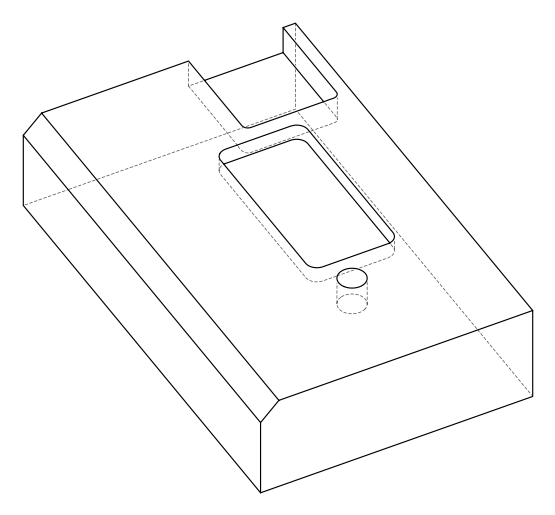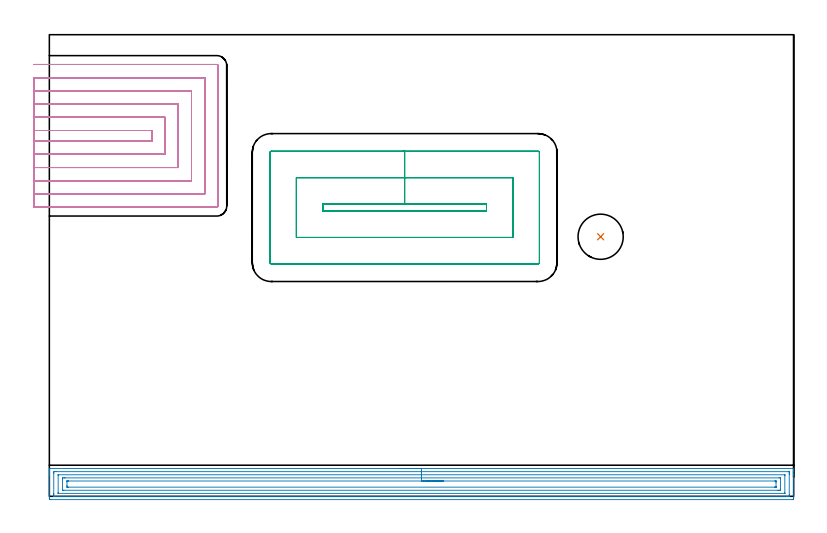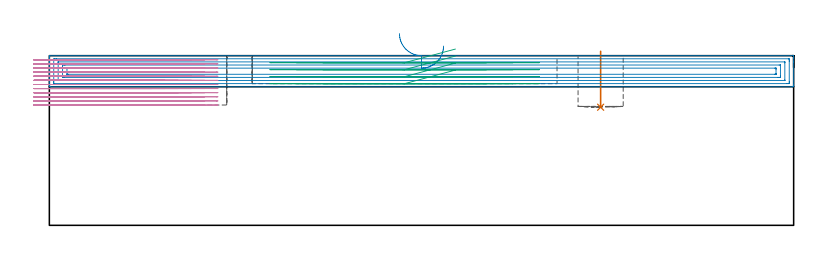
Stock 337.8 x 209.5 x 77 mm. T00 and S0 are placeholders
(PLAN: 4 operations, 3 tool changes, 54.5 min)
(1 INDEXABLE_INSERT_DRILL_BLIND_HOLE_FROM_SOLID | STEP1POCKET | NXT0302_012 | 0.1 min | 7635 mm3)
(2 AREA_MILL | FG_CHAMFER_SURFACE | UGT0205_001 | 13.83 min | 33601 mm3)
(3 MILL_RECTANGULAR_POCKET | POCKET_RECTANGULAR_STRAIGHT | UGT0201_010 | Follow Part, ap 4, ae 75% | 6.61 min | 117049 mm3)
(4 MILL_SLOT | SLOT_PARTIAL_RECTANGULAR | NXT0201_009 | Follow Part, ap 2, ae 75% | 33.99 min | 131095 mm3)
(TOOL NXT0302_012 | Index. Insert Drill 20.5mm [880-D2050L25-03] | D20.5 PA176 FL62 Z2)
(TOOL UGT0205_001 | Chamfer Mill 20 x 3 x 45 deg. | D20 FL50 Z2)
(TOOL UGT0201_010 | End Mill 16 mm | D16 FL22 Z2)
(TOOL NXT0201_009 | ENDMILL 8mm [2P460-0800-NA 1630] | D8 FL26 Z6)
(OP 1 INDEXABLE_INSERT_DRILL_BLIND_HOLE_FROM_SOLID)
G17 G21 G94 G90
T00 M6
G54
G17 G0 G90 X250.2 Y117.8 S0 M3
G43 Z87. H1
G94 G81 G98 Z53.6 F250. R79.
G80
M5
M2
(OP 2 AREA_MILL)
G17 G21 G94 G90
T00 M6
G54
G17 G0 G90 X158.9 Y12.6 S1061 M3
G43 Z87. H0
G94 G1 X158.938 Z86.128 F250.
X159.052 Z85.263
X159.241 Z84.412
X159.503 Z83.58
X159.837 Z82.774
X160.24 Z82.
X160.708 Z81.264
X161.24 Z80.572
X161.829 Z79.929
X162.472 Z79.339
X163.164 Z78.808
X163.9 Z78.34
X164.674 Z77.937
X165.48 Z77.603
X166.312 Z77.341
X167.164 Z77.152
X168.028 Z77.038
X168.9 Z77.
X337.636
X337.795 Z76.99
X337.796 Y12.599 Z76.989
X337.8 Y12.275 Z76.674
Y11.922 Z76.321
Y11.276 Z75.671
Y10.072 Z74.469
Y9.514 Z73.908
Y-0.778 Z63.62
X337.797 Y-1.057 Z63.341
X337.79 Y-1.492 Z62.906
X337.635 Y-1.496 Z62.902
X337.19 Y-1.5 Z62.9
X0.61
X0.165 Y-1.496 Z62.902
X0.01 Y-1.492 Z62.906
X0.004 Y-1.057 Z63.341
X0. Y-0.455 Z63.943
Y9.514 Z73.908
Y10.072 Z74.469
Y10.395 Z74.791
Y10.953 Z75.349
Y11.276 Z75.671
Y11.922 Z76.321
Y12.275 Z76.674
X0.004 Y12.599 Z76.989
X0.005 Y12.6 Z76.99
X0.164 Z77.
X168.9
Y11.186 Z75.586
X335.404 Y11.185 Z75.585
X335.497 Y11.184 Z75.584
X335.766 Y11.179 Z75.579
X335.79 Y11.091 Z75.491
X335.797 Y10.888 Z75.288
X335.799 Y10.395 Z74.795
X335.8 Y10.004 Z74.404
X335.799 Y0.705 Z65.105
X335.798 Y0.317 Z64.717
X335.79 Y-0.069 Z64.331
X335.404 Y-0.082 Z64.318
X335.312 Y-0.084 Z64.316
X334.512 Y-0.086 Z64.314
X2.396 Y-0.085 Z64.315
X2.303 Y-0.084 Z64.316
X2.034 Y-0.079 Z64.321
X2.01 Y0.009 Z64.409
X2.003 Y0.212 Z64.612
X2.001 Y0.705 Z65.105
X2. Y1.096 Z65.496
X2.001 Y10.395 Z74.795
X2.002 Y10.783 Z75.183
X2.01 Y11.169 Z75.569
X2.396 Y11.182 Z75.582
X2.488 Y11.184 Z75.584
X3.288 Y11.186 Z75.586
X168.9
Y9.771 Z74.171
X333.619
X333.706 Y9.77 Z74.17
X333.774 Y9.767 Z74.167
X333.788 Y9.765 Z74.165
X333.792 Y9.743 Z74.143
X333.796 Y9.693 Z74.093
X333.799 Y9.514 Z73.914
X333.8 Y9.335 Z73.735
X333.799 Y1.586 Z65.986
X333.798 Y1.409 Z65.809
X333.792 Y1.349 Z65.749
X333.789 Y1.334 Z65.734
X333.78 Y1.333 Z65.733
X333.749 Y1.33 Z65.73
X333.619 Y1.329 Z65.729
X4.181
X4.094 Y1.33 Z65.73
X4.026 Y1.333 Z65.733
X4.012 Y1.335 Z65.735
X4.008 Y1.357 Z65.757
X4.004 Y1.407 Z65.807
X4.001 Y1.586 Z65.986
X4. Y1.765 Z66.165
X4.001 Y9.514 Z73.914
X4.002 Y9.691 Z74.091
X4.008 Y9.752 Z74.152
X4.011 Y9.765 Z74.165
X4.02 Y9.767 Z74.167
X4.051 Y9.769 Z74.169
X4.181 Y9.771 Z74.171
X168.9
Y8.357 Z72.757
X331.221
X331.674 Y8.353 Z72.753
X331.778 Y8.35 Z72.75
X331.79 Y8.348 Z72.748
X331.794 Y8.328 Z72.728
X331.797 Y8.279 Z72.679
X331.799 Y8.18 Z72.58
X331.8 Y3.348 Z67.748
X331.798 Y2.924 Z67.324
X331.795 Y2.818 Z67.218
X331.79 Y2.766 Z67.166
X331.785 Y2.749 Z67.149
X331.757 Y2.748 Z67.148
X331.552 Y2.745 Z67.145
X330.94 Y2.743 Z67.143
X330.661
X6.579
X6.126 Y2.747 Z67.147
X6.022 Y2.75 Z67.15
X6.01 Y2.752 Z67.152
X6.006 Y2.772 Z67.172
X6.003 Y2.821 Z67.221
X6.001 Y2.92 Z67.32
X6. Y7.752 Z72.152
X6.002 Y8.176 Z72.576
X6.005 Y8.282 Z72.682
X6.01 Y8.334 Z72.734
X6.015 Y8.351 Z72.751
X6.043 Y8.352 Z72.752
X6.249 Y8.355 Z72.755
X6.86 Y8.357 Z72.757
X7.139
X168.9
Y6.943 Z71.343
X329.3
X329.446 Y6.942 Z71.342
X329.736 Y6.937 Z71.337
X329.793 Y6.934 Z71.334
X329.795 Y6.93 Z71.33
X329.798 Y6.911 Z71.311
X329.8 Y6.871 Z71.271
Y6.235 Z70.635
Y4.473 Z68.873
Y4.229 Z68.629
X329.798 Y4.189 Z68.589
X329.795 Y4.17 Z68.57
X329.793 Y4.166 Z68.566
X329.737 Y4.163 Z68.563
X329.446 Y4.158 Z68.558
X329.3 Y4.157 Z68.557
X329.228
X8.572
X8.427 Y4.159 Z68.559
X8.136 Y4.164 Z68.564
X8.009 Y4.17 Z68.57
X8.006 Y4.187 Z68.587
X8.003 Y4.229 Z68.629
X8. Y4.865 Z69.265
Y6.627 Z71.027
Y6.871 Z71.271
X8.002 Y6.911 Z71.311
X8.005 Y6.93 Z71.33
X8.007 Y6.934 Z71.334
X8.064 Y6.937 Z71.337
X8.354 Y6.942 Z71.342
X8.5 Y6.943 Z71.343
X8.572
X168.9
X169.772 Z71.381
X170.636 Z71.495
X171.488 Z71.684
X172.32 Z71.946
X173.126 Z72.28
X173.9 Z72.683
X174.636 Z73.152
X175.328 Z73.683
X175.971 Z74.272
X176.56 Z74.915
X177.092 Z75.607
X177.56 Z76.343
X177.963 Z77.117
X178.297 Z77.923
X178.559 Z78.755
X178.748 Z79.607
X178.862 Z80.472
X178.9 Z81.343
G0 Z87.
M5
M2
(OP 3 MILL_RECTANGULAR_POCKET)
G17 G21 G94 G90
T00 M6
G54
G17 G0 G90 X184.295 Y132.6 S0 M3
G43 Z87. H0
Z80.
G94 G1 X161.25 Z73.825 F250.
X124.1 F500.
Y129.5
X198.4
Y132.6
X161.25
Y144.6
X112.1
Y117.5
X210.4
Y144.6
X161.25
Y156.6
X100.7
G3 X100.1 Y156. R0.6
G1 Y106.1
G3 X100.7 Y105.5 R0.6
G1 X221.8
G3 X222.4 Y106.1 R0.6
G1 Y156.
G3 X221.8 Y156.6 R0.6
G1 X161.25
X160.25
G0 X184.295 Y132.6 Z76.825
G1 X161.25 Z70.65 F250.
X124.1 F500.
Y129.5
X198.4
Y132.6
X161.25
Y144.6
X112.1
Y117.5
X210.4
Y144.6
X161.25
Y156.6
X100.7
G3 X100.1 Y156. R0.6
G1 Y106.1
G3 X100.7 Y105.5 R0.6
G1 X221.8
G3 X222.4 Y106.1 R0.6
G1 Y156.
G3 X221.8 Y156.6 R0.6
G1 X161.25
X160.25
G0 X184.295 Y132.6 Z73.65
G1 X161.25 Z67.475 F250.
X124.1 F500.
Y129.5
X198.4
Y132.6
X161.25
Y144.6
X112.1
Y117.5
X210.4
Y144.6
X161.25
Y156.6
X100.7
G3 X100.1 Y156. R0.6
G1 Y106.1
G3 X100.7 Y105.5 R0.6
G1 X221.8
G3 X222.4 Y106.1 R0.6
G1 Y156.
G3 X221.8 Y156.6 R0.6
G1 X161.25
X160.25
G0 X184.295 Y132.6 Z70.475
G1 X161.25 Z64.3 F250.
X124.1 F500.
Y129.5
X198.4
Y132.6
X161.25
Y144.6
X112.1
Y117.5
X210.4
Y144.6
X161.25
Y156.6
X100.7
G3 X100.1 Y156. R0.6
G1 Y106.1
G3 X100.7 Y105.5 R0.6
G1 X221.8
G3 X222.4 Y106.1 R0.6
G1 Y156.
G3 X221.8 Y156.6 R0.6
G1 X161.25
X160.25
G0 Z87.
M5
M2
(OP 4 MILL_SLOT)
G17 G21 G94 G90
T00 M6
G54
G17 G0 G90 X-7. Y161.2 S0 M3
G43 Z87. H1
Z75.133
G94 G1 X-4. F250.
X46.5 F500.
Y166.
X-4.
X-7. F250.
Y155.2
X-4.
X52.5 F500.
Y172.
X-4.
X-7. F250.
Y149.2
X-4.
X58.5 F500.
Y178.
X-4.
X-7. F250.
Y143.2
X-4.
X64.5 F500.
Y184.
X-4.
X-7. F250.
Y137.2
X-4.
X70.5 F500.
Y190.
X-4.
X-7. F250.
Y131.2
X-4.
X76. F500.
G3 X76.5 Y131.7 R0.5
G1 Y195.5
G3 X76. Y196. R0.5
G1 X-4.
X-7. F250.
G0 Y161.2 Z73.267
G1 X-4.
X46.5 F500.
Y166.
X-4.
X-7. F250.
Y155.2
X-4.
X52.5 F500.
Y172.
X-4.
X-7. F250.
Y149.2
X-4.
X58.5 F500.
Y178.
X-4.
X-7. F250.
Y143.2
X-4.
X64.5 F500.
Y184.
X-4.
X-7. F250.
Y137.2
X-4.
X70.5 F500.
Y190.
X-4.
X-7. F250.
Y131.2
X-4.
X76. F500.
G3 X76.5 Y131.7 R0.5
G1 Y195.5
G3 X76. Y196. R0.5
G1 X-4.
X-7. F250.
G0 Y161.2 Z71.4
G1 X-4.
X46.5 F500.
Y166.
X-4.
X-7. F250.
Y155.2
X-4.
X52.5 F500.
Y172.
X-4.
X-7. F250.
Y149.2
X-4.
X58.5 F500.
Y178.
X-4.
X-7. F250.
Y143.2
X-4.
X64.5 F500.
Y184.
X-4.
X-7. F250.
Y137.2
X-4.
X70.5 F500.
Y190.
X-4.
X-7. F250.
Y131.2
X-4.
X76. F500.
G3 X76.5 Y131.7 R0.5
G1 Y195.5
G3 X76. Y196. R0.5
G1 X-4.
X-7. F250.
G0 Y161.2 Z69.533
G1 X-4.
X46.5 F500.
Y166.
X-4.
X-7. F250.
Y155.2
X-4.
X52.5 F500.
Y172.
X-4.
X-7. F250.
Y149.2
X-4.
X58.5 F500.
Y178.
X-4.
X-7. F250.
Y143.2
X-4.
X64.5 F500.
Y184.
X-4.
X-7. F250.
Y137.2
X-4.
X70.5 F500.
Y190.
X-4.
X-7. F250.
Y131.2
X-4.
X76. F500.
G3 X76.5 Y131.7 R0.5
G1 Y195.5
G3 X76. Y196. R0.5
G1 X-4.
X-7. F250.
G0 Y161.2 Z67.667
G1 X-4.
X46.5 F500.
Y166.
X-4.
X-7. F250.
Y155.2
X-4.
X52.5 F500.
Y172.
X-4.
X-7. F250.
Y149.2
X-4.
X58.5 F500.
Y178.
X-4.
X-7. F250.
Y143.2
X-4.
X64.5 F500.
Y184.
X-4.
X-7. F250.
Y137.2
X-4.
X70.5 F500.
Y190.
X-4.
X-7. F250.
Y131.2
X-4.
X76. F500.
G3 X76.5 Y131.7 R0.5
G1 Y195.5
G3 X76. Y196. R0.5
G1 X-4.
X-7. F250.
G0 Y161.2 Z65.8
G1 X-4.
X46.5 F500.
Y166.
X-4.
X-7. F250.
Y155.2
X-4.
X52.5 F500.
Y172.
X-4.
X-7. F250.
Y149.2
X-4.
X58.5 F500.
Y178.
X-4.
X-7. F250.
Y143.2
X-4.
X64.5 F500.
Y184.
X-4.
X-7. F250.
Y137.2
X-4.
X70.5 F500.
Y190.
X-4.
X-7. F250.
Y131.2
X-4.
X76. F500.
G3 X76.5 Y131.7 R0.5
G1 Y195.5
G3 X76. Y196. R0.5
G1 X-4.
X-7. F250.
G0 Y161.2 Z63.933
G1 X-4.
X46.5 F500.
Y166.
X-4.
X-7. F250.
Y155.2
X-4.
X52.5 F500.
Y172.
X-4.
X-7. F250.
Y149.2
X-4.
X58.5 F500.
Y178.
X-4.
X-7. F250.
Y143.2
X-4.
X64.5 F500.
Y184.
X-4.
X-7. F250.
Y137.2
X-4.
X70.5 F500.
Y190.
X-4.
X-7. F250.
Y131.2
X-4.
X76. F500.
G3 X76.5 Y131.7 R0.5
G1 Y195.5
G3 X76. Y196. R0.5
G1 X-4.
X-7. F250.
G0 Y161.2 Z62.067
G1 X-4.
X46.5 F500.
Y166.
X-4.
X-7. F250.
Y155.2
X-4.
X52.5 F500.
Y172.
X-4.
X-7. F250.
Y149.2
X-4.
X58.5 F500.
Y178.
X-4.
X-7. F250.
Y143.2
X-4.
X64.5 F500.
Y184.
X-4.
X-7. F250.
Y137.2
X-4.
X70.5 F500.
Y190.
X-4.
X-7. F250.
Y131.2
X-4.
X76. F500.
G3 X76.5 Y131.7 R0.5
G1 Y195.5
G3 X76. Y196. R0.5
G1 X-4.
X-7. F250.
G0 Y161.2 Z60.2
G1 X-4.
X46.5 F500.
Y166.
X-4.
X-7. F250.
Y155.2
X-4.
X52.5 F500.
Y172.
X-4.
X-7. F250.
Y149.2
X-4.
X58.5 F500.
Y178.
X-4.
X-7. F250.
Y143.2
X-4.
X64.5 F500.
Y184.
X-4.
X-7. F250.
Y137.2
X-4.
X70.5 F500.
Y190.
X-4.
X-7. F250.
Y131.2
X-4.
X76. F500.
G3 X76.5 Y131.7 R0.5
G1 Y195.5
G3 X76. Y196. R0.5
G1 X-4.
X-7. F250.
G0 Y161.2 Z58.333
G1 X-4.
X46.5 F500.
Y166.
X-4.
X-7. F250.
Y155.2
X-4.
X52.5 F500.
Y172.
X-4.
X-7. F250.
Y149.2
X-4.
X58.5 F500.
Y178.
X-4.
X-7. F250.
Y143.2
X-4.
X64.5 F500.
Y184.
X-4.
X-7. F250.
Y137.2
X-4.
X70.5 F500.
Y190.
X-4.
X-7. F250.
Y131.2
X-4.
X76. F500.
G3 X76.5 Y131.7 R0.5
G1 Y195.5
G3 X76. Y196. R0.5
G1 X-4.
X-7. F250.
G0 Y161.2 Z56.467
G1 X-4.
X46.5 F500.
Y166.
X-4.
X-7. F250.
Y155.2
X-4.
X52.5 F500.
Y172.
X-4.
X-7. F250.
Y149.2
X-4.
X58.5 F500.
Y178.
X-4.
X-7. F250.
Y143.2
X-4.
X64.5 F500.
Y184.
X-4.
X-7. F250.
Y137.2
X-4.
X70.5 F500.
Y190.
X-4.
X-7. F250.
Y131.2
X-4.
X76. F500.
G3 X76.5 Y131.7 R0.5
G1 Y195.5
G3 X76. Y196. R0.5
G1 X-4.
X-7. F250.
G0 Y161.2 Z54.6
G1 X-4.
X46.5 F500.
Y166.
X-4.
X-7. F250.
Y155.2
X-4.
X52.5 F500.
Y172.
X-4.
X-7. F250.
Y149.2
X-4.
X58.5 F500.
Y178.
X-4.
X-7. F250.
Y143.2
X-4.
X64.5 F500.
Y184.
X-4.
X-7. F250.
Y137.2
X-4.
X70.5 F500.
Y190.
X-4.
X-7. F250.
Y131.2
X-4.
X76. F500.
G3 X76.5 Y131.7 R0.5
G1 Y195.5
G3 X76. Y196. R0.5
G1 X-4.
X-7. F250.
G0 Z87.
M5
M2
